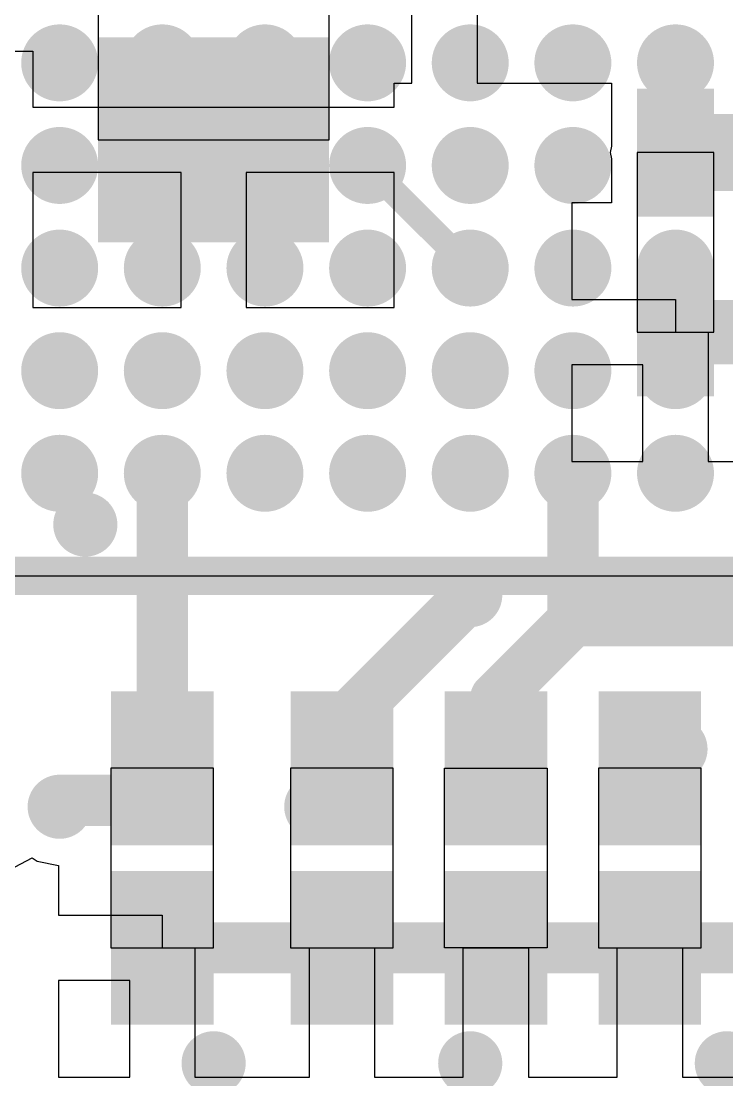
# Model space of a CAD drawing. Header units: millimetres. Extents: x 15 to 122, y 23 to 96.
# Drawn here: x 53.25 to 56, y 51.035 to 55.162 of the extents above; entities that cross this region are included whole.
import ezdxf

# ---------------------------------------------------------------- set-up
doc = ezdxf.new("R2010")
doc.units = ezdxf.units.MM
for name, color, linetype in [('Bottom Modules', 3, 'Continuous'), ('BottomLayer', 5, 'Continuous'), ('BottomPaste', 16, 'Continuous'), ('TopLayer', 1, 'Continuous'), ('TopOverlay', 2, 'Continuous'), ('TopPaste', 8, 'Continuous'), ('TopSolder', 216, 'Continuous'), ('Upper Modules', 80, 'Continuous')]:
    doc.layers.add(name, color=color, linetype=linetype)

msp = doc.modelspace()

# ---------------------------------------------------------------- linework, layer by layer
at = {"layer": 'Bottom Modules'}
for points in [[(53.54999958, 56.09999956), (53.54999958, 54.69999982), (54.44999778, 54.69999982), (54.44999778, 56.09999956)], [(55.64999792, 54.64999992), (55.64999792, 53.94999878), (55.94999731999999, 53.94999878), (55.94999731999999, 54.64999992)]]:
    msp.add_lwpolyline(points, close=True, dxfattribs=at)
at = {"layer": 'BottomLayer'}
for p, q in [((54.77299687999999, 54.92098489999999), (54.77299687999999, 55.4249844)), ((55.02699688, 55.4249844), (55.02699688, 54.92098489999999)), ((53.22699794, 55.04599862), (53.29599958, 55.04599862)), ((53.29599958, 55.04599862), (53.29599958, 54.82699982)), ((54.70399777999999, 54.82699982), (54.70399777999999, 54.92098489999999)), ((54.70399777999999, 54.92098489999999), (54.77299687999999, 54.92098489999999)), ((55.02699688, 54.92098489999999), (55.30399658, 54.92098489999999)), ((55.30399658, 54.92098489999999), (55.30399658, 54.92100014)), ((55.30399658, 54.92100014), (55.54999812, 54.92100014)), ((55.54999812, 54.92100014), (55.54999812, 54.67460744)), ((53.29599958, 54.82699982), (54.70399777999999, 54.82699982)), ((55.54999812, 54.67460744), (55.54510354, 54.65000246)), ((55.54510354, 54.65000246), (55.54999812, 54.62539748)), ((55.54999812, 54.62539748), (55.54999812, 54.45399828)), ((53.87299867999999, 54.57299982), (53.29599958, 54.57299982)), ((53.29599958, 54.57299982), (53.29599958, 54.04600061999999)), ((53.87299867999999, 54.04600061999999), (53.87299867999999, 54.57299982)), ((54.70399777999999, 54.57299982), (54.12699868, 54.57299982)), ((54.12699868, 54.57299982), (54.12699868, 54.04600061999999)), ((54.70399777999999, 54.04600061999999), (54.70399777999999, 54.57299982)), ((55.54999812, 54.45399828), (55.39599792, 54.45399828)), ((55.39599792, 54.45399828), (55.39599792, 54.07699878)), ((55.39599792, 54.07699878), (55.79999762, 54.07699878)), ((55.79999762, 54.07699878), (55.79999762, 53.94999877999999)), ((53.29599958, 54.04600061999999), (53.87299867999999, 54.04600061999999)), ((54.12699868, 54.04600061999999), (54.70399777999999, 54.04600061999999)), ((55.79999762, 53.94999877999999), (55.92699761999999, 53.94999877999999)), ((55.92699761999999, 53.94999877999999), (55.92699761999999, 53.44599928)), ((55.67299762, 53.82299878), (55.39599792, 53.82299878)), ((55.39599792, 53.82299878), (55.39599792, 53.44599928)), ((55.67299762, 53.44599928), (55.67299762, 53.82299878)), ((55.39599792, 53.44599928), (55.67299762, 53.44599928)), ((55.92699761999999, 53.44599928), (56.27299896, 53.44599928))]:
    msp.add_line(p, q, dxfattribs=at)
for points, const_width in [([(53.61250136, 54.974998, 1), (53.73749984, 54.974998, 1)], 0.12499848), ([(53.86250086, 54.974998, 1), (53.98749934, 54.974998, 1)], 0.12499848), ([(54.11250036, 54.974998, 1), (54.23749883999999, 54.974998, 1)], 0.12499848), ([(53.61250136, 54.72499595999999, 1), (53.73749984, 54.72499595999999, 1)], 0.12499848), ([(53.86250086, 54.72499595999999, 1), (53.98749934, 54.72499595999999, 1)], 0.12499848), ([(54.11250036, 54.72499595999999, 1), (54.23749883999999, 54.72499595999999, 1)], 0.12499848), ([(55.72500158, 54.65000246, 1), (55.87499874, 54.65000246, 1)], 0.1499997), ([(55.76249705999999, 54.64999992, 1), (55.83749818, 54.64999992, 1)], 0.07499858), ([(55.7624996, 54.65000246, 1), (55.83750071999999, 54.65000246, 1)], 0.07499858), ([(55.73750092, 54.07499726, 1), (55.8624994, 54.07499726, 1)], 0.12499848), ([(55.73749838, 53.94999877999999, 1), (55.86249686, 53.94999877999999, 1)], 0.12499848), ([(55.73750092, 53.82499776, 1), (55.8624994, 53.82499776, 1)], 0.12499848), ([(53.43750043999999, 53.20000028, 1), (53.56249892, 53.20000028, 1)], 0.12499848), ([(53.93750198, 51.09999939999999, 1), (54.06250046, 51.09999939999999, 1)], 0.12499848), ([(54.93750252, 51.09999939999999, 1), (55.062501, 51.09999939999999, 1)], 0.12499848), ([(55.93750052, 51.09999939999999, 1), (56.062499, 51.09999939999999, 1)], 0.12499848)]:
    msp.add_lwpolyline(points, format="xyb", close=True, dxfattribs=dict(at, const_width=const_width))
for points, const_width in [([(55.80000016, 54.65000246), (56.39999896, 54.65000246)], 0.2999994), ([(55.79999762, 54.64999992), (55.80000016, 54.65000246)], 0.1499997), ([(55.79999762, 53.94999877999999), (56.33837602, 53.94999877999999)], 0.2499995)]:
    msp.add_lwpolyline(points, dxfattribs=dict(at, const_width=const_width))
for points in [[(54.44999778, 55.09999902), (53.54999958, 55.09999902), (54.44999778, 54.30000062), (53.54999958, 54.30000062)], [(55.94999731999999, 54.89999942), (55.64999792, 54.89999942), (55.94999731999999, 54.40000042), (55.64999792, 54.40000042)], [(55.94999731999999, 54.19999828), (55.64999792, 54.19999828), (55.94999731999999, 53.69999928), (55.64999792, 53.69999928)]]:
    msp.add_solid(points, dxfattribs=at)
at = {"layer": 'BottomPaste'}
for points in [[(54.44999778, 55.09999902), (53.54999958, 55.09999902), (54.44999778, 54.30000062), (53.54999958, 54.30000062)], [(54.44999778, 55.09999902), (53.54999958, 55.09999902), (54.44999778, 54.30000062), (53.54999958, 54.30000062)], [(55.94999731999999, 54.89999942), (55.64999792, 54.89999942), (55.94999731999999, 54.40000042), (55.64999792, 54.40000042)], [(55.94999731999999, 54.89999942), (55.64999792, 54.89999942), (55.94999731999999, 54.40000042), (55.64999792, 54.40000042)], [(55.94999731999999, 54.19999828), (55.64999792, 54.19999828), (55.94999731999999, 53.69999928), (55.64999792, 53.69999928)], [(55.94999731999999, 54.19999828), (55.64999792, 54.19999828), (55.94999731999999, 53.69999928), (55.64999792, 53.69999928)]]:
    msp.add_solid(points, dxfattribs=at)
at = {"layer": 'TopLayer'}
for p, q in [((53.20400332, 51.85428796), (53.2921972, 51.90143036)), ((53.2921972, 51.90143036), (53.31220986, 51.88805726)), ((53.31220986, 51.88805726), (53.39600446, 51.87138977999999)), ((53.39600446, 51.87138977999999), (53.39600446, 51.6769985)), ((53.39600446, 51.6769985), (53.80000416, 51.6769985)), ((53.80000416, 51.6769985), (53.80000416, 51.54999849999999)), ((53.80000416, 51.54999849999999), (53.92700416, 51.54999849999999)), ((53.92700416, 51.54999849999999), (53.92700416, 51.04599899999999)), ((54.37300276, 51.04599899999999), (54.37300276, 51.54999849999999)), ((54.37300276, 51.54999849999999), (54.62700276, 51.54999849999999)), ((54.62700276, 51.54999849999999), (54.62700276, 51.04599899999999)), ((54.9730041, 51.04599899999999), (54.9730041, 51.54999849999999)), ((54.9730041, 51.54999849999999), (55.22700409999999, 51.54999849999999)), ((55.22700409999999, 51.54999849999999), (55.22700409999999, 51.04599899999999)), ((55.5730029, 51.04599899999999), (55.5730029, 51.54999849999999)), ((55.5730029, 51.54999849999999), (55.8270029, 51.54999849999999)), ((55.8270029, 51.54999849999999), (55.8270029, 51.04599899999999)), ((53.67300416, 51.4229985), (53.39600446, 51.4229985)), ((53.39600446, 51.4229985), (53.39600446, 51.04599899999999)), ((53.67300416, 51.04599899999999), (53.67300416, 51.4229985)), ((53.39600446, 51.04599899999999), (53.67300416, 51.04599899999999)), ((53.92700416, 51.04599899999999), (54.37300276, 51.04599899999999)), ((54.62700276, 51.04599899999999), (54.9730041, 51.04599899999999)), ((55.22700409999999, 51.04599899999999), (55.5730029, 51.04599899999999)), ((55.8270029, 51.04599899999999), (56.17300424, 51.04599899999999))]:
    msp.add_line(p, q, dxfattribs=at)
for points, const_width in [([(53.3250013, 55.00000176, 1), (53.47499845999999, 55.00000176, 1)], 0.1499997), ([(53.7250005, 55.00000176, 1), (53.87499766, 55.00000176, 1)], 0.1499997), ([(54.12500223999999, 55.00000176, 1), (54.2749994, 55.00000176, 1)], 0.1499997), ([(54.52500144, 55.00000176, 1), (54.6749986, 55.00000176, 1)], 0.1499997), ([(54.92500064, 55.00000176, 1), (55.0749978, 55.00000176, 1)], 0.1499997), ([(55.32500237999999, 55.00000176, 1), (55.47499954, 55.00000176, 1)], 0.1499997), ([(55.72500158, 55.00000176, 1), (55.87499874, 55.00000176, 1)], 0.1499997), ([(53.3250013, 54.60000256, 1), (53.47499845999999, 54.60000256, 1)], 0.1499997), ([(53.7250005, 54.60000256, 1), (53.87499766, 54.60000256, 1)], 0.1499997), ([(54.12500223999999, 54.60000256, 1), (54.2749994, 54.60000256, 1)], 0.1499997), ([(54.52500144, 54.60000256, 1), (54.6749986, 54.60000256, 1)], 0.1499997), ([(54.92500064, 54.60000256, 1), (55.0749978, 54.60000256, 1)], 0.1499997), ([(54.93749998, 54.60000256, 1), (55.06249845999999, 54.60000256, 1)], 0.12499848), ([(55.32500237999999, 54.60000256, 1), (55.47499954, 54.60000256, 1)], 0.1499997), ([(55.72500158, 54.60000256, 1), (55.87499874, 54.60000256, 1)], 0.1499997), ([(54.57500134, 54.60000256, 1), (54.6249987, 54.60000256, 1)], 0.0499999), ([(53.3250013, 54.20000336, 1), (53.47499845999999, 54.20000336, 1)], 0.1499997), ([(53.7250005, 54.20000336, 1), (53.87499766, 54.20000336, 1)], 0.1499997), ([(53.73750238, 54.20000082, 1), (53.86250086, 54.20000082, 1)], 0.12499848), ([(54.12500223999999, 54.20000336, 1), (54.2749994, 54.20000336, 1)], 0.1499997), ([(54.52500144, 54.20000336, 1), (54.6749986, 54.20000336, 1)], 0.1499997), ([(54.92500064, 54.20000336, 1), (55.0749978, 54.20000336, 1)], 0.1499997), ([(54.93749998, 54.20000336, 1), (55.06249845999999, 54.20000336, 1)], 0.12499848), ([(55.32500237999999, 54.20000336, 1), (55.47499954, 54.20000336, 1)], 0.1499997), ([(55.72500158, 54.20000336, 1), (55.87499874, 54.20000336, 1)], 0.1499997), ([(54.97500054, 54.20000336, 1), (55.0249979, 54.20000336, 1)], 0.0499999), ([(53.3250013, 53.80000162, 1), (53.47499845999999, 53.80000162, 1)], 0.1499997), ([(53.7250005, 53.80000162, 1), (53.87499766, 53.80000162, 1)], 0.1499997), ([(54.12500223999999, 53.80000162, 1), (54.2749994, 53.80000162, 1)], 0.1499997), ([(54.52500144, 53.80000162, 1), (54.6749986, 53.80000162, 1)], 0.1499997), ([(54.92500064, 53.80000162, 1), (55.0749978, 53.80000162, 1)], 0.1499997), ([(55.32500237999999, 53.80000162, 1), (55.47499954, 53.80000162, 1)], 0.1499997), ([(55.72500158, 53.80000162, 1), (55.87499874, 53.80000162, 1)], 0.1499997), ([(53.33750063999999, 53.80000162, 1), (53.46249912, 53.80000162, 1)], 0.12499848), ([(53.73750238, 53.80000162, 1), (53.86250086, 53.80000162, 1)], 0.12499848), ([(53.74999918, 53.80000162, 1), (53.84999898, 53.80000162, 1)], 0.0999998), ([(53.75000172, 53.80000162, 1), (53.85000152, 53.80000162, 1)], 0.0999998), ([(54.93749998, 53.80000162, 1), (55.06249845999999, 53.80000162, 1)], 0.12499848), ([(55.33750172, 53.80000162, 1), (55.46250019999999, 53.80000162, 1)], 0.12499848), ([(55.73750092, 53.80000162, 1), (55.8624994, 53.80000162, 1)], 0.12499848), ([(53.3250013, 53.40000242, 1), (53.47499845999999, 53.40000242, 1)], 0.1499997), ([(53.7250005, 53.40000242, 1), (53.87499766, 53.40000242, 1)], 0.1499997), ([(54.12500223999999, 53.40000242, 1), (54.2749994, 53.40000242, 1)], 0.1499997), ([(54.52500144, 53.40000242, 1), (54.6749986, 53.40000242, 1)], 0.1499997), ([(54.92500064, 53.40000242, 1), (55.0749978, 53.40000242, 1)], 0.1499997), ([(55.32500237999999, 53.40000242, 1), (55.47499954, 53.40000242, 1)], 0.1499997), ([(55.72500158, 53.40000242, 1), (55.87499874, 53.40000242, 1)], 0.1499997), ([(53.33750063999999, 53.39999988, 1), (53.46249912, 53.39999988, 1)], 0.12499848), ([(53.75000172, 53.39999988, 1), (53.85000152, 53.39999988, 1)], 0.0999998), ([(54.13750158, 53.39999988, 1), (54.26250005999999, 53.39999988, 1)], 0.12499848), ([(54.15000092, 53.40000242, 1), (54.25000072, 53.40000242, 1)], 0.0999998), ([(54.15000092, 53.39999988, 1), (54.25000072, 53.39999988, 1)], 0.0999998), ([(54.93750252, 53.39999988, 1), (55.062501, 53.39999988, 1)], 0.12499848), ([(54.94999932, 53.40000242, 1), (55.04999912, 53.40000242, 1)], 0.0999998), ([(54.95000186, 53.39999988, 1), (55.05000166, 53.39999988, 1)], 0.0999998), ([(55.35000106, 53.39999988, 1), (55.45000086, 53.39999988, 1)], 0.0999998), ([(55.73750092, 53.39999988, 1), (55.8624994, 53.39999988, 1)], 0.12499848), ([(55.77500148, 53.40000242, 1), (55.82499884, 53.40000242, 1)], 0.0499999), ([(55.77500148, 53.39999988, 1), (55.82499884, 53.39999988, 1)], 0.0499999), ([(53.38500118, 53.40000242, 1), (53.41499858, 53.40000242, 1)], 0.02999994), ([(53.38500118, 53.39999988, 1), (53.41499858, 53.39999988, 1)], 0.02999994), ([(54.93750252, 52.92499956, 1), (55.062501, 52.92499956, 1)], 0.12499848), ([(54.95000186, 52.92499956, 1), (55.05000166, 52.92499956, 1)], 0.0999998), ([(55.35000106, 52.82499976, 1), (55.45000086, 52.82499976, 1)], 0.0999998), ([(55.35000106, 52.82499976, 1), (55.45000086, 52.82499976, 1)], 0.0999998), ([(55.35000106, 52.82499976, 1), (55.45000086, 52.82499976, 1)], 0.0999998), ([(55.0500042, 52.5250029, 1), (55.150004, 52.5250029, 1)], 0.0999998), ([(55.0500042, 52.5250029, 1), (55.150004, 52.5250029, 1)], 0.0999998), ([(54.45000286, 52.42500055999999, 1), (54.55000266, 52.42500055999999, 1)], 0.0999998), ([(54.45000286, 52.42500055999999, 1), (54.55000266, 52.42500055999999, 1)], 0.0999998), ([(55.73750092, 52.32500075999999, 1), (55.8624994, 52.32500075999999, 1)], 0.12499848), ([(53.75000172, 52.24999964, 1), (53.85000152, 52.24999964, 1)], 0.0999998), ([(53.75000172, 52.24999964, 1), (53.85000152, 52.24999964, 1)], 0.0999998), ([(54.45000286, 52.24999964, 1), (54.55000266, 52.24999964, 1)], 0.0999998), ([(55.0500042, 52.24999964, 1), (55.150004, 52.24999964, 1)], 0.0999998), ([(53.33750063999999, 52.09999994, 1), (53.46249912, 52.09999994, 1)], 0.12499848), ([(53.34999998, 52.12500116, 1), (53.44999978, 52.12500116, 1)], 0.0999998), ([(53.75000172, 52.12500116, 1), (53.85000152, 52.12500116, 1)], 0.0999998), ([(53.75000172, 52.12500116, 1), (53.85000152, 52.12500116, 1)], 0.0999998), ([(54.33750118, 52.09999994, 1), (54.46249966, 52.09999994, 1)], 0.12499848), ([(55.03750231999999, 52.09999994, 1), (55.1625008, 52.09999994, 1)], 0.12499848), ([(53.73750492, 51.6769985, 1), (53.86250339999999, 51.6769985, 1)], 0.12499848), ([(54.43750098, 51.67500206, 1), (54.56249946, 51.67500206, 1)], 0.12499848), ([(55.03750231999999, 51.67500206, 1), (55.1625008, 51.67500206, 1)], 0.12499848), ([(55.63750112, 51.67500206, 1), (55.7624996, 51.67500206, 1)], 0.12499848), ([(53.75000426, 51.54999849999999, 1), (53.85000406, 51.54999849999999, 1)], 0.0999998), ([(54.45000286, 51.54999849999999, 1), (54.55000266, 51.54999849999999, 1)], 0.0999998), ([(54.45000286, 51.54999849999999, 1), (54.55000266, 51.54999849999999, 1)], 0.0999998), ([(55.0500042, 51.54999849999999, 1), (55.150004, 51.54999849999999, 1)], 0.0999998), ([(55.0500042, 51.54999849999999, 1), (55.150004, 51.54999849999999, 1)], 0.0999998), ([(55.650003, 51.54999849999999, 1), (55.7500028, 51.54999849999999, 1)], 0.0999998), ([(55.650003, 51.54999849999999, 1), (55.7500028, 51.54999849999999, 1)], 0.0999998), ([(53.73750492, 51.42699646, 1), (53.86250339999999, 51.42699646, 1)], 0.12499848), ([(54.43750098, 51.42500002, 1), (54.56249946, 51.42500002, 1)], 0.12499848), ([(55.03750231999999, 51.42500002, 1), (55.1625008, 51.42500002, 1)], 0.12499848), ([(55.63750112, 51.42500002, 1), (55.7624996, 51.42500002, 1)], 0.12499848)]:
    msp.add_lwpolyline(points, format="xyb", close=True, dxfattribs=dict(at, const_width=const_width))
for points, const_width in [([(54.60000002, 54.60000256), (54.99999922, 54.20000336)], 0.0999998), ([(53.79999908, 53.80000162), (53.80000162, 53.80000162)], 0.1999996), ([(53.80000162, 52.24999964), (53.80000162, 53.39999988)], 0.1999996), ([(54.20000082, 53.39999988), (54.20000082, 53.40000242)], 0.1999996), ([(54.99999922, 53.40000242), (55.00000176, 53.39999988)], 0.1999996), ([(55.40000096, 52.82499976), (55.40000096, 53.39999988)], 0.1999996), ([(55.80000016, 53.39999988), (55.80000016, 53.40000242)], 0.0999998), ([(53.39999988, 53.39999988), (53.39999988, 53.40000242)], 0.05999988), ([(54.50000275999999, 52.42500055999999), (55.00000176, 52.92499956)], 0.1999996), ([(55.1000041, 52.5250029), (55.40000096, 52.82499976)], 0.1999996), ([(55.40000096, 52.82499976), (56.32500038, 52.82499976)], 0.1999996), ([(55.1000041, 52.24999964), (55.1000041, 52.5250029)], 0.1999996), ([(54.50000275999999, 52.24999964), (54.50000275999999, 52.42500055999999)], 0.1999996), ([(53.80000162, 52.12500116), (53.80000162, 52.24999964)], 0.1999996), ([(53.39999988, 52.12500116), (53.80000162, 52.12500116)], 0.1999996), ([(53.80000416, 51.54999849999999), (54.50000275999999, 51.54999849999999)], 0.1999996), ([(54.50000275999999, 51.54999849999999), (55.1000041, 51.54999849999999)], 0.1999996), ([(55.1000041, 51.54999849999999), (55.70000289999999, 51.54999849999999)], 0.1999996), ([(55.70000289999999, 51.54999849999999), (56.30000424, 51.54999849999999)], 0.1999996)]:
    msp.add_lwpolyline(points, dxfattribs=dict(at, const_width=const_width))
for points in [[(53.65000446, 52.00000014), (53.95000386, 52.00000014), (53.65000446, 52.49999914), (53.95000386, 52.49999914)], [(54.35000306, 52.00000014), (54.65000246, 52.00000014), (54.35000306, 52.49999914), (54.65000246, 52.49999914)], [(54.9500044, 52.00000014), (55.25000379999999, 52.00000014), (54.9500044, 52.49999914), (55.25000379999999, 52.49999914)], [(55.5500032, 52.00000014), (55.8500026, 52.00000014), (55.5500032, 52.49999914), (55.8500026, 52.49999914)], [(53.65000446, 51.299999), (53.95000386, 51.299999), (53.65000446, 51.799998), (53.95000386, 51.799998)], [(54.35000306, 51.299999), (54.65000246, 51.299999), (54.35000306, 51.799998), (54.65000246, 51.799998)], [(54.9500044, 51.299999), (55.25000379999999, 51.299999), (54.9500044, 51.799998), (55.25000379999999, 51.799998)], [(55.5500032, 51.299999), (55.8500026, 51.299999), (55.5500032, 51.799998), (55.8500026, 51.799998)]]:
    msp.add_solid(points, dxfattribs=at)
at = {"layer": 'TopOverlay', "const_width": 0.1499997}
msp.add_lwpolyline([(50.9999996, 53.00000068), (64.6999976, 53.00000068)], dxfattribs=at)
at = {"layer": 'TopPaste', "const_width": 0.1499997}
for points in [[(53.3250013, 55.00000176, 1), (53.47499845999999, 55.00000176, 1)], [(53.3250013, 55.00000176, 1), (53.47499845999999, 55.00000176, 1)], [(53.7250005, 55.00000176, 1), (53.87499766, 55.00000176, 1)], [(53.7250005, 55.00000176, 1), (53.87499766, 55.00000176, 1)], [(54.12500223999999, 55.00000176, 1), (54.2749994, 55.00000176, 1)], [(54.12500223999999, 55.00000176, 1), (54.2749994, 55.00000176, 1)], [(54.52500144, 55.00000176, 1), (54.6749986, 55.00000176, 1)], [(54.52500144, 55.00000176, 1), (54.6749986, 55.00000176, 1)], [(54.92500064, 55.00000176, 1), (55.0749978, 55.00000176, 1)], [(54.92500064, 55.00000176, 1), (55.0749978, 55.00000176, 1)], [(55.32500237999999, 55.00000176, 1), (55.47499954, 55.00000176, 1)], [(55.32500237999999, 55.00000176, 1), (55.47499954, 55.00000176, 1)], [(55.72500158, 55.00000176, 1), (55.87499874, 55.00000176, 1)], [(55.72500158, 55.00000176, 1), (55.87499874, 55.00000176, 1)], [(53.3250013, 54.60000256, 1), (53.47499845999999, 54.60000256, 1)], [(53.3250013, 54.60000256, 1), (53.47499845999999, 54.60000256, 1)], [(53.7250005, 54.60000256, 1), (53.87499766, 54.60000256, 1)], [(53.7250005, 54.60000256, 1), (53.87499766, 54.60000256, 1)], [(54.12500223999999, 54.60000256, 1), (54.2749994, 54.60000256, 1)], [(54.12500223999999, 54.60000256, 1), (54.2749994, 54.60000256, 1)], [(54.52500144, 54.60000256, 1), (54.6749986, 54.60000256, 1)], [(54.52500144, 54.60000256, 1), (54.6749986, 54.60000256, 1)], [(54.92500064, 54.60000256, 1), (55.0749978, 54.60000256, 1)], [(54.92500064, 54.60000256, 1), (55.0749978, 54.60000256, 1)], [(55.32500237999999, 54.60000256, 1), (55.47499954, 54.60000256, 1)], [(55.32500237999999, 54.60000256, 1), (55.47499954, 54.60000256, 1)], [(55.72500158, 54.60000256, 1), (55.87499874, 54.60000256, 1)], [(55.72500158, 54.60000256, 1), (55.87499874, 54.60000256, 1)], [(53.3250013, 54.20000336, 1), (53.47499845999999, 54.20000336, 1)], [(53.3250013, 54.20000336, 1), (53.47499845999999, 54.20000336, 1)], [(53.7250005, 54.20000336, 1), (53.87499766, 54.20000336, 1)], [(53.7250005, 54.20000336, 1), (53.87499766, 54.20000336, 1)], [(54.12500223999999, 54.20000336, 1), (54.2749994, 54.20000336, 1)], [(54.12500223999999, 54.20000336, 1), (54.2749994, 54.20000336, 1)], [(54.52500144, 54.20000336, 1), (54.6749986, 54.20000336, 1)], [(54.52500144, 54.20000336, 1), (54.6749986, 54.20000336, 1)], [(54.92500064, 54.20000336, 1), (55.0749978, 54.20000336, 1)], [(54.92500064, 54.20000336, 1), (55.0749978, 54.20000336, 1)], [(55.32500237999999, 54.20000336, 1), (55.47499954, 54.20000336, 1)], [(55.32500237999999, 54.20000336, 1), (55.47499954, 54.20000336, 1)], [(55.72500158, 54.20000336, 1), (55.87499874, 54.20000336, 1)], [(55.72500158, 54.20000336, 1), (55.87499874, 54.20000336, 1)], [(53.3250013, 53.80000162, 1), (53.47499845999999, 53.80000162, 1)], [(53.3250013, 53.80000162, 1), (53.47499845999999, 53.80000162, 1)], [(53.7250005, 53.80000162, 1), (53.87499766, 53.80000162, 1)], [(53.7250005, 53.80000162, 1), (53.87499766, 53.80000162, 1)], [(54.12500223999999, 53.80000162, 1), (54.2749994, 53.80000162, 1)], [(54.12500223999999, 53.80000162, 1), (54.2749994, 53.80000162, 1)], [(54.52500144, 53.80000162, 1), (54.6749986, 53.80000162, 1)], [(54.52500144, 53.80000162, 1), (54.6749986, 53.80000162, 1)], [(54.92500064, 53.80000162, 1), (55.0749978, 53.80000162, 1)], [(54.92500064, 53.80000162, 1), (55.0749978, 53.80000162, 1)], [(55.32500237999999, 53.80000162, 1), (55.47499954, 53.80000162, 1)], [(55.32500237999999, 53.80000162, 1), (55.47499954, 53.80000162, 1)], [(55.72500158, 53.80000162, 1), (55.87499874, 53.80000162, 1)], [(55.72500158, 53.80000162, 1), (55.87499874, 53.80000162, 1)], [(53.3250013, 53.40000242, 1), (53.47499845999999, 53.40000242, 1)], [(53.3250013, 53.40000242, 1), (53.47499845999999, 53.40000242, 1)], [(53.7250005, 53.40000242, 1), (53.87499766, 53.40000242, 1)], [(53.7250005, 53.40000242, 1), (53.87499766, 53.40000242, 1)], [(54.12500223999999, 53.40000242, 1), (54.2749994, 53.40000242, 1)], [(54.12500223999999, 53.40000242, 1), (54.2749994, 53.40000242, 1)], [(54.52500144, 53.40000242, 1), (54.6749986, 53.40000242, 1)], [(54.52500144, 53.40000242, 1), (54.6749986, 53.40000242, 1)], [(54.92500064, 53.40000242, 1), (55.0749978, 53.40000242, 1)], [(54.92500064, 53.40000242, 1), (55.0749978, 53.40000242, 1)], [(55.32500237999999, 53.40000242, 1), (55.47499954, 53.40000242, 1)], [(55.32500237999999, 53.40000242, 1), (55.47499954, 53.40000242, 1)], [(55.72500158, 53.40000242, 1), (55.87499874, 53.40000242, 1)], [(55.72500158, 53.40000242, 1), (55.87499874, 53.40000242, 1)]]:
    msp.add_lwpolyline(points, format="xyb", close=True, dxfattribs=at)
at = {"layer": 'TopPaste'}
for points in [[(53.65000446, 52.00000014), (53.95000386, 52.00000014), (53.65000446, 52.49999914), (53.95000386, 52.49999914)], [(53.65000446, 52.00000014), (53.95000386, 52.00000014), (53.65000446, 52.49999914), (53.95000386, 52.49999914)], [(54.35000306, 52.00000014), (54.65000246, 52.00000014), (54.35000306, 52.49999914), (54.65000246, 52.49999914)], [(54.35000306, 52.00000014), (54.65000246, 52.00000014), (54.35000306, 52.49999914), (54.65000246, 52.49999914)], [(54.9500044, 52.00000014), (55.25000379999999, 52.00000014), (54.9500044, 52.49999914), (55.25000379999999, 52.49999914)], [(54.9500044, 52.00000014), (55.25000379999999, 52.00000014), (54.9500044, 52.49999914), (55.25000379999999, 52.49999914)], [(55.5500032, 52.00000014), (55.8500026, 52.00000014), (55.5500032, 52.49999914), (55.8500026, 52.49999914)], [(55.5500032, 52.00000014), (55.8500026, 52.00000014), (55.5500032, 52.49999914), (55.8500026, 52.49999914)], [(53.65000446, 51.299999), (53.95000386, 51.299999), (53.65000446, 51.799998), (53.95000386, 51.799998)], [(53.65000446, 51.299999), (53.95000386, 51.299999), (53.65000446, 51.799998), (53.95000386, 51.799998)], [(54.35000306, 51.299999), (54.65000246, 51.299999), (54.35000306, 51.799998), (54.65000246, 51.799998)], [(54.35000306, 51.299999), (54.65000246, 51.299999), (54.35000306, 51.799998), (54.65000246, 51.799998)], [(54.9500044, 51.299999), (55.25000379999999, 51.299999), (54.9500044, 51.799998), (55.25000379999999, 51.799998)], [(54.9500044, 51.299999), (55.25000379999999, 51.299999), (54.9500044, 51.799998), (55.25000379999999, 51.799998)], [(55.5500032, 51.299999), (55.8500026, 51.299999), (55.5500032, 51.799998), (55.8500026, 51.799998)], [(55.5500032, 51.299999), (55.8500026, 51.299999), (55.5500032, 51.799998), (55.8500026, 51.799998)]]:
    msp.add_solid(points, dxfattribs=at)
at = {"layer": 'TopSolder', "const_width": 0.10999978}
for points in [[(53.34500126, 55.00000176, 1), (53.45499849999999, 55.00000176, 1)], [(53.34500126, 55.00000176, 1), (53.45499849999999, 55.00000176, 1)], [(53.74500046, 55.00000176, 1), (53.8549977, 55.00000176, 1)], [(53.74500046, 55.00000176, 1), (53.8549977, 55.00000176, 1)], [(54.1450022, 55.00000176, 1), (54.25499944, 55.00000176, 1)], [(54.1450022, 55.00000176, 1), (54.25499944, 55.00000176, 1)], [(54.5450014, 55.00000176, 1), (54.65499864, 55.00000176, 1)], [(54.5450014, 55.00000176, 1), (54.65499864, 55.00000176, 1)], [(54.9450006, 55.00000176, 1), (55.05499784, 55.00000176, 1)], [(54.9450006, 55.00000176, 1), (55.05499784, 55.00000176, 1)], [(55.34500233999999, 55.00000176, 1), (55.45499958, 55.00000176, 1)], [(55.34500233999999, 55.00000176, 1), (55.45499958, 55.00000176, 1)], [(55.74500154, 55.00000176, 1), (55.85499878, 55.00000176, 1)], [(55.74500154, 55.00000176, 1), (55.85499878, 55.00000176, 1)], [(53.34500126, 54.60000256, 1), (53.45499849999999, 54.60000256, 1)], [(53.34500126, 54.60000256, 1), (53.45499849999999, 54.60000256, 1)], [(53.74500046, 54.60000256, 1), (53.8549977, 54.60000256, 1)], [(53.74500046, 54.60000256, 1), (53.8549977, 54.60000256, 1)], [(54.1450022, 54.60000256, 1), (54.25499944, 54.60000256, 1)], [(54.1450022, 54.60000256, 1), (54.25499944, 54.60000256, 1)], [(54.5450014, 54.60000256, 1), (54.65499864, 54.60000256, 1)], [(54.5450014, 54.60000256, 1), (54.65499864, 54.60000256, 1)], [(54.9450006, 54.60000256, 1), (55.05499784, 54.60000256, 1)], [(54.9450006, 54.60000256, 1), (55.05499784, 54.60000256, 1)], [(55.34500233999999, 54.60000256, 1), (55.45499958, 54.60000256, 1)], [(55.34500233999999, 54.60000256, 1), (55.45499958, 54.60000256, 1)], [(55.74500154, 54.60000256, 1), (55.85499878, 54.60000256, 1)], [(55.74500154, 54.60000256, 1), (55.85499878, 54.60000256, 1)], [(53.34500126, 54.20000336, 1), (53.45499849999999, 54.20000336, 1)], [(53.34500126, 54.20000336, 1), (53.45499849999999, 54.20000336, 1)], [(53.74500046, 54.20000336, 1), (53.8549977, 54.20000336, 1)], [(53.74500046, 54.20000336, 1), (53.8549977, 54.20000336, 1)], [(54.1450022, 54.20000336, 1), (54.25499944, 54.20000336, 1)], [(54.1450022, 54.20000336, 1), (54.25499944, 54.20000336, 1)], [(54.5450014, 54.20000336, 1), (54.65499864, 54.20000336, 1)], [(54.5450014, 54.20000336, 1), (54.65499864, 54.20000336, 1)], [(54.9450006, 54.20000336, 1), (55.05499784, 54.20000336, 1)], [(54.9450006, 54.20000336, 1), (55.05499784, 54.20000336, 1)], [(55.34500233999999, 54.20000336, 1), (55.45499958, 54.20000336, 1)], [(55.34500233999999, 54.20000336, 1), (55.45499958, 54.20000336, 1)], [(55.74500154, 54.20000336, 1), (55.85499878, 54.20000336, 1)], [(55.74500154, 54.20000336, 1), (55.85499878, 54.20000336, 1)], [(53.34500126, 53.80000162, 1), (53.45499849999999, 53.80000162, 1)], [(53.34500126, 53.80000162, 1), (53.45499849999999, 53.80000162, 1)], [(53.74500046, 53.80000162, 1), (53.8549977, 53.80000162, 1)], [(53.74500046, 53.80000162, 1), (53.8549977, 53.80000162, 1)], [(54.1450022, 53.80000162, 1), (54.25499944, 53.80000162, 1)], [(54.1450022, 53.80000162, 1), (54.25499944, 53.80000162, 1)], [(54.5450014, 53.80000162, 1), (54.65499864, 53.80000162, 1)], [(54.5450014, 53.80000162, 1), (54.65499864, 53.80000162, 1)], [(54.9450006, 53.80000162, 1), (55.05499784, 53.80000162, 1)], [(54.9450006, 53.80000162, 1), (55.05499784, 53.80000162, 1)], [(55.34500233999999, 53.80000162, 1), (55.45499958, 53.80000162, 1)], [(55.34500233999999, 53.80000162, 1), (55.45499958, 53.80000162, 1)], [(55.74500154, 53.80000162, 1), (55.85499878, 53.80000162, 1)], [(55.74500154, 53.80000162, 1), (55.85499878, 53.80000162, 1)], [(53.34500126, 53.40000242, 1), (53.45499849999999, 53.40000242, 1)], [(53.34500126, 53.40000242, 1), (53.45499849999999, 53.40000242, 1)], [(53.74500046, 53.40000242, 1), (53.8549977, 53.40000242, 1)], [(53.74500046, 53.40000242, 1), (53.8549977, 53.40000242, 1)], [(54.1450022, 53.40000242, 1), (54.25499944, 53.40000242, 1)], [(54.1450022, 53.40000242, 1), (54.25499944, 53.40000242, 1)], [(54.5450014, 53.40000242, 1), (54.65499864, 53.40000242, 1)], [(54.5450014, 53.40000242, 1), (54.65499864, 53.40000242, 1)], [(54.9450006, 53.40000242, 1), (55.05499784, 53.40000242, 1)], [(54.9450006, 53.40000242, 1), (55.05499784, 53.40000242, 1)], [(55.34500233999999, 53.40000242, 1), (55.45499958, 53.40000242, 1)], [(55.34500233999999, 53.40000242, 1), (55.45499958, 53.40000242, 1)], [(55.74500154, 53.40000242, 1), (55.85499878, 53.40000242, 1)], [(55.74500154, 53.40000242, 1), (55.85499878, 53.40000242, 1)]]:
    msp.add_lwpolyline(points, format="xyb", close=True, dxfattribs=at)
at = {"layer": 'TopSolder'}
for points in [[(53.60000456, 51.95000023999999), (54.00000376, 51.95000023999999), (53.60000456, 52.54999904), (54.00000376, 52.54999904)], [(53.60000456, 51.95000023999999), (54.00000376, 51.95000023999999), (53.60000456, 52.54999904), (54.00000376, 52.54999904)], [(54.30000316, 51.95000023999999), (54.70000236, 51.95000023999999), (54.30000316, 52.54999904), (54.70000236, 52.54999904)], [(54.30000316, 51.95000023999999), (54.70000236, 51.95000023999999), (54.30000316, 52.54999904), (54.70000236, 52.54999904)], [(54.90000449999999, 51.95000023999999), (55.3000037, 51.95000023999999), (54.90000449999999, 52.54999904), (55.3000037, 52.54999904)], [(54.90000449999999, 51.95000023999999), (55.3000037, 51.95000023999999), (54.90000449999999, 52.54999904), (55.3000037, 52.54999904)], [(55.5000033, 51.95000023999999), (55.9000025, 51.95000023999999), (55.5000033, 52.54999904), (55.9000025, 52.54999904)], [(55.5000033, 51.95000023999999), (55.9000025, 51.95000023999999), (55.5000033, 52.54999904), (55.9000025, 52.54999904)], [(53.60000456, 51.2499991), (54.00000376, 51.2499991), (53.60000456, 51.8499979), (54.00000376, 51.8499979)], [(53.60000456, 51.2499991), (54.00000376, 51.2499991), (53.60000456, 51.8499979), (54.00000376, 51.8499979)], [(54.30000316, 51.2499991), (54.70000236, 51.2499991), (54.30000316, 51.8499979), (54.70000236, 51.8499979)], [(54.30000316, 51.2499991), (54.70000236, 51.2499991), (54.30000316, 51.8499979), (54.70000236, 51.8499979)], [(54.90000449999999, 51.2499991), (55.3000037, 51.2499991), (54.90000449999999, 51.8499979), (55.3000037, 51.8499979)], [(54.90000449999999, 51.2499991), (55.3000037, 51.2499991), (54.90000449999999, 51.8499979), (55.3000037, 51.8499979)], [(55.5000033, 51.2499991), (55.9000025, 51.2499991), (55.5000033, 51.8499979), (55.9000025, 51.8499979)], [(55.5000033, 51.2499991), (55.9000025, 51.2499991), (55.5000033, 51.8499979), (55.9000025, 51.8499979)]]:
    msp.add_solid(points, dxfattribs=at)
at = {"layer": 'Upper Modules'}
for points in [[(51.03750015999999, 67.00000315999999), (51.03750015999999, 53.00000068), (64.99741830380101, 53.00000068), (64.99741830380101, 67.00000315999999)], [(53.60000456, 52.24999964), (53.60000456, 51.5499985), (54.00000376, 51.5499985), (54.00000376, 52.24999964)], [(54.30000316, 52.24999964), (54.30000316, 51.5499985), (54.70000236, 51.5499985), (54.70000236, 52.24999964)], [(54.90000449999999, 51.5499985), (54.90000449999999, 52.24999964), (55.3000037, 52.24999964), (55.3000037, 51.5499985)], [(55.5000033, 52.24999964), (55.5000033, 51.5499985), (55.9000025, 51.5499985), (55.9000025, 52.24999964)]]:
    msp.add_lwpolyline(points, close=True, dxfattribs=at)

doc.saveas('drawing.dxf')
